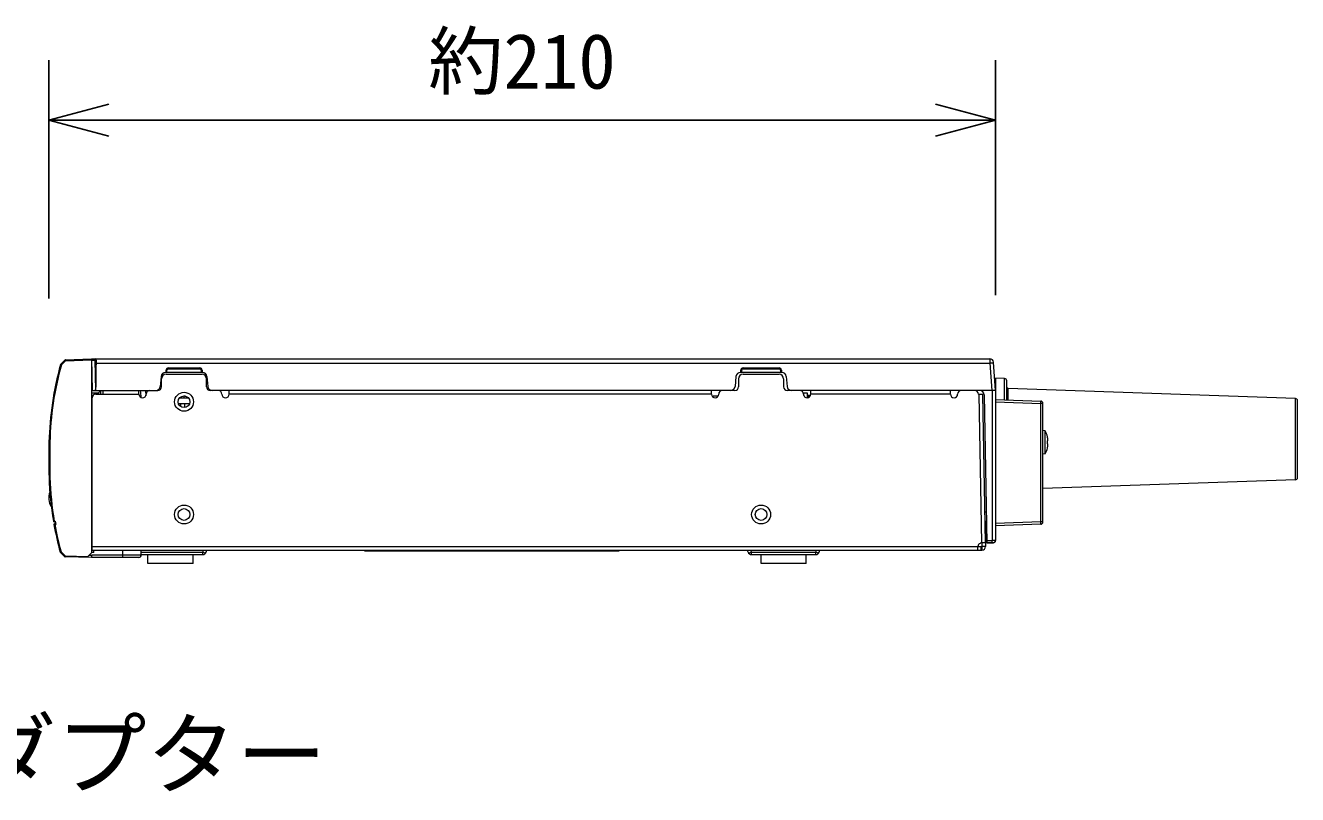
# Model space of a CAD drawing. Units: millimetres, scale not verified. Extents: x -63 to 62, y -116 to 117.
# Drawn here: x 4.11 to 46.44, y 44.62 to 70.21 of the extents above; entities that cross this region are included whole.
import ezdxf
from ezdxf.enums import TextEntityAlignment as Align

# ---------------------------------------------------------------- set-up
doc = ezdxf.new("R2010")
doc.units = ezdxf.units.MM
doc.header["$LTSCALE"] = 0.125
for name, color, linetype in [('0-0_0', 7, 'Continuous'), ('0-3_MOJI1', 7, 'Continuous'), ('0-5_SUNPO', 7, 'Continuous')]:
    doc.layers.add(name, color=color, linetype=linetype)
doc.layers.add('0-4_GAIKEI', color=1, linetype='Continuous', lineweight=18)
doc.styles.add('ＭＳ ゴシック', font='')
doc.styles.get('ＭＳ ゴシック').set_extended_font_data('MS Gothic')

# ---------------------------------------------------------------- blocks, each defined once
blk = doc.blocks.new('_OPEN30')
at = {"layer": '0-0_0'}
blk.add_line((0, 0), (-1, 0), dxfattribs=at)
blk.add_lwpolyline([(-1, 0.26795), (0, 0), (-1, -0.26795)], dxfattribs=at)
blk = doc.blocks.new('D25')
at = {"layer": '0-5_SUNPO'}
for p, q in [((69.3949, 315.0882), (69.3949, 323.0183)), ((100.8949, 315.2004), (100.8949, 323.0183)), ((71.3949, 321.0183), (98.8949, 321.0183))]:
    blk.add_line(p, q, dxfattribs=at)
at = {"layer": '0-5_SUNPO', "xscale": 2, "yscale": 2, "rotation": 180}
blk.add_blockref('_OPEN30', (69.3949, 321.0183), dxfattribs=at)
at = {"layer": '0-5_SUNPO', "xscale": 2, "yscale": 2}
blk.add_blockref('_OPEN30', (100.8949, 321.0183), dxfattribs=at)
at = {"layer": '0-5_SUNPO', "style": 'ＭＳ ゴシック'}
blk.add_text('約210', height=1.833, dxfattribs=at).set_placement((82.0199, 321.5183), align=Align.BOTTOM_LEFT)

msp = doc.modelspace()

# ---------------------------------------------------------------- linework, layer by layer
at = {"layer": '0-4_GAIKEI', "color": 7}
for p, q in [((5.3069, 58.9207), (5.2791, 58.9287)), ((5.4259, 59.0769), (5.2871, 58.9422)), ((5.4457, 59.0553), (5.3069, 58.9207)), ((5.4457, 59.0853), (6.3126, 59.1156)), ((5.4457, 59.0553), (6.3126, 59.0856)), ((6.3126, 59.1156), (36.2023, 59.1156)), ((36.3876, 58.0656), (36.322, 59.004)), ((36.3876, 58.4725), (36.3876, 53.0742)), ((4.9229, 56.3492), (4.894, 56.35)), ((5.0406, 53.7136), (5.0696, 53.7159)), ((5.0878, 53.7006), (5.0551, 53.7012)), ((5.0881, 53.6104), (5.0592, 53.6074)), ((5.0696, 53.7159), (5.1, 53.7154)), ((5.1009, 53.6256), (5.0737, 53.6251)), ((5.0878, 53.7006), (5.1009, 53.6256)), ((5.0881, 53.6104), (5.1182, 53.6109)), ((5.1, 53.7154), (5.1182, 53.6109)), ((5.1182, 53.6109), (5.1009, 53.6256)), ((36.0576, 53.7156), (36.0576, 52.8771)), ((36.1037, 52.9956), (36.3139, 52.9993)), ((5.2965, 52.6936), (5.2686, 52.6856)), ((5.4147, 52.5393), (5.2768, 52.672)), ((5.4345, 52.5609), (5.2965, 52.6936)), ((5.4345, 52.5609), (6.1947, 52.5476)), ((6.3126, 52.5156), (5.435, 52.5309)), ((7.8876, 52.5156), (6.3126, 52.5156)), ((6.3276, 52.7556), (35.9361, 52.7556)), ((7.9626, 52.6056), (10.0077, 52.6056)), ((10.1209, 52.6848), (10.1466, 52.7556))]:
    msp.add_line(p, q, dxfattribs=at)
at = {"layer": '0-4_GAIKEI'}
for p, q in [((6.3126, 59.1156), (6.3309, 58.0656)), ((6.3126, 59.1156), (6.3126, 52.6656)), ((6.3165, 58.8905), (6.3126, 58.8906)), ((6.4184, 59.0714), (6.436, 58.0656)), ((6.4634, 59.0714), (6.466, 58.9231)), ((6.4651, 58.976), (36.2042, 58.976)), ((6.318, 58.8053), (6.3126, 58.8053)), ((8.6256, 58.5287), (8.5971, 58.2025)), ((8.6376, 58.1856), (8.6376, 58.4556)), ((10.0002, 58.6656), (8.7751, 58.6656)), ((8.7876, 58.6656), (8.7876, 58.7406)), ((8.7876, 58.6056), (9.9876, 58.6056)), ((8.8176, 58.6656), (8.8176, 58.7416)), ((8.8626, 58.8156), (9.9126, 58.8156)), ((8.8626, 58.8156), (8.8626, 58.7866)), ((8.8626, 58.7866), (9.9126, 58.7866)), ((9.9126, 58.8156), (9.9126, 58.7866)), ((9.9576, 58.7416), (9.9576, 58.6656)), ((9.9876, 58.7406), (9.9876, 58.6656)), ((10.1376, 58.1856), (10.1376, 58.4556)), ((10.1496, 58.5287), (10.1781, 58.2025)), ((27.7506, 58.5287), (27.7221, 58.2025)), ((27.8376, 58.4556), (27.8376, 58.1856)), ((29.2752, 58.6656), (27.9001, 58.6656)), ((27.9126, 58.6656), (27.9126, 58.7406)), ((27.9426, 58.6656), (27.9426, 58.7416)), ((27.9876, 58.8156), (29.1876, 58.8156)), ((27.9876, 58.8156), (27.9876, 58.7866)), ((27.9876, 58.7866), (29.1876, 58.7866)), ((27.9876, 58.6056), (29.1876, 58.6056)), ((29.1876, 58.8156), (29.1876, 58.7866)), ((29.2326, 58.7416), (29.2326, 58.6656)), ((29.2626, 58.7406), (29.2626, 58.6656)), ((29.3376, 58.4556), (29.3376, 58.1856)), ((29.4246, 58.5287), (29.4531, 58.2025)), ((36.6902, 58.4619), (36.3876, 58.4725)), ((36.6902, 57.755), (36.6902, 58.4619)), ((6.3126, 58.0656), (6.6126, 58.0603)), ((6.3309, 58.0656), (8.5176, 58.0656)), ((6.5376, 58.0656), (6.5376, 58.0617)), ((6.6126, 58.0572), (6.5426, 57.9892)), ((6.6126, 58.0603), (6.6126, 57.9456)), ((6.6876, 58.0656), (6.6876, 57.9456)), ((7.8876, 57.9456), (7.8876, 58.0656)), ((7.9251, 58.0656), (7.9251, 58.0506)), ((7.9251, 58.0506), (7.9401, 58.0056)), ((7.9401, 58.0056), (7.9535, 57.8385)), ((8.1094, 58.0656), (8.1125, 57.8873)), ((27.7176, 58.0656), (10.2576, 58.0656)), ((10.8876, 57.9456), (10.8876, 58.0656)), ((26.9376, 57.9456), (26.9376, 58.0656)), ((36.3876, 58.0656), (29.4576, 58.0656)), ((29.9376, 58.0656), (29.9376, 58.0495)), ((30.2376, 57.9456), (30.2376, 58.0656)), ((34.8876, 57.9456), (34.8876, 58.0656)), ((36.2718, 58.0656), (36.2718, 53.0765)), ((36.7626, 57.7525), (36.7626, 58.3869)), ((36.806, 57.751), (36.806, 58.1338)), ((46.3652, 57.8), (36.806, 58.1338)), ((6.3276, 52.7556), (6.3276, 57.8256)), ((6.4476, 57.9456), (7.8876, 57.9456)), ((9.2021, 57.6306), (9.5732, 57.6306)), ((9.5413, 57.8106), (9.2339, 57.8106)), ((9.2526, 57.8106), (9.2526, 57.8313)), ((9.2751, 57.6306), (9.2751, 57.5631)), ((9.4412, 57.8781), (9.3876, 57.8781)), ((9.3876, 57.8106), (9.3876, 57.8781)), ((9.3989, 57.6306), (9.3989, 57.4959)), ((9.5076, 57.8106), (9.5076, 57.8443)), ((9.5301, 57.8106), (9.5301, 57.8237)), ((26.9376, 57.9456), (10.8876, 57.9456)), ((26.9976, 57.8417), (26.9976, 57.8781)), ((27.1568, 57.8781), (26.9976, 57.8781)), ((30.1326, 57.9756), (29.9938, 57.9756)), ((30.0051, 57.9038), (30.0051, 57.9756)), ((30.1326, 57.8265), (30.1326, 57.9756)), ((30.2289, 57.9006), (30.1326, 57.9006)), ((30.1776, 57.8417), (30.1776, 57.9006)), ((30.2168, 57.8781), (30.2076, 57.8781)), ((30.2076, 57.8662), (30.2076, 57.8781)), ((34.8876, 57.9456), (30.2376, 57.9456)), ((35.8176, 57.9456), (35.8176, 57.9306)), ((35.9673, 57.9306), (35.8176, 57.9306)), ((36.0533, 53.0014), (35.9673, 57.9306)), ((36.0152, 57.9182), (36.1011, 52.9956)), ((36.3876, 57.7656), (37.8902, 57.7131)), ((36.3876, 57.6906), (37.8902, 57.6382)), ((37.8902, 53.693), (37.8902, 57.6382)), ((37.9626, 57.6382), (37.8902, 57.6382)), ((37.9626, 53.693), (37.9626, 57.6382)), ((46.3652, 55.0949), (46.3652, 57.8)), ((46.4376, 55.1699), (46.4376, 57.725)), ((9.2401, 57.5631), (9.2751, 57.5631)), ((38.0451, 56.7231), (37.9626, 56.7303)), ((38.0451, 55.9556), (38.0451, 56.7231)), ((38.1145, 56.5269), (38.1131, 56.5269)), ((38.1131, 56.3874), (38.1302, 56.3874)), ((38.0451, 55.9556), (37.9626, 55.9484)), ((38.1302, 56.2914), (38.1131, 56.2914)), ((38.1131, 56.1519), (38.1145, 56.1519)), ((4.9259, 55.1696), (4.8969, 55.1687)), ((46.3652, 55.0949), (37.9626, 54.8015)), ((36.0833, 54.0156), (36.0356, 54.0156)), ((36.0409, 53.7165), (36.0885, 53.7156)), ((36.0576, 53.7156), (36.0409, 53.7156)), ((37.8902, 53.693), (36.3876, 53.6405)), ((37.8902, 53.6181), (36.3876, 53.5656)), ((37.9626, 53.693), (37.8902, 53.693)), ((6.3126, 52.9656), (6.3276, 52.9657)), ((35.9376, 52.9993), (35.9376, 52.8771)), ((36.0998, 53.0705), (36.2718, 53.0765)), ((36.3152, 53.0031), (36.1011, 52.9956)), ((36.3876, 53.078), (36.2718, 53.0765)), ((36.3126, 53.003), (36.3126, 52.9992)), ((6.1652, 52.5182), (6.3126, 52.6656)), ((6.239, 52.5919), (6.3159, 52.5906)), ((6.3126, 52.8906), (6.3276, 52.8908)), ((6.385, 52.6786), (6.3126, 52.6774)), ((6.3142, 52.8906), (6.3274, 52.8904)), ((7.9626, 52.5906), (6.3159, 52.5906)), ((6.3276, 52.8771), (35.8026, 52.8771)), ((6.385, 52.6786), (6.385, 52.7556)), ((7.3546, 52.5906), (7.3546, 52.7556)), ((7.9626, 52.5906), (7.9626, 52.755)), ((7.9626, 52.6848), (10.0077, 52.6848)), ((8.1876, 52.3056), (8.1876, 52.6056)), ((9.6876, 52.3056), (9.6876, 52.6056)), ((10.0077, 52.6848), (10.0335, 52.7556)), ((10.0077, 52.6056), (10.0077, 52.6848)), ((15.4626, 52.7556), (15.4626, 52.7331)), ((23.2626, 52.7556), (23.2626, 52.7331)), ((23.8626, 52.7556), (23.8626, 52.7331)), ((28.1543, 52.6848), (28.1286, 52.7556)), ((28.1286, 52.7331), (28.1286, 52.7556)), ((28.1367, 52.7331), (28.1286, 52.7331)), ((28.2675, 52.6848), (28.2418, 52.7556)), ((28.2675, 52.6056), (28.2675, 52.6848)), ((28.2675, 52.6056), (30.4077, 52.6056)), ((28.5876, 52.3056), (28.5876, 52.6056)), ((30.0876, 52.3056), (30.0876, 52.6056)), ((30.4077, 52.6056), (30.4077, 52.6848)), ((30.5209, 52.6848), (30.5466, 52.7556)), ((35.8026, 52.7556), (35.8026, 52.8771)), ((35.8026, 52.8756), (35.9361, 52.8756)), ((35.9076, 52.7556), (35.9076, 52.8756)), ((35.9095, 52.7556), (35.9095, 52.8756)), ((35.9361, 52.8756), (35.9361, 52.7556)), ((36.0576, 52.8771), (35.9376, 52.8771)), ((9.6876, 52.3056), (8.1876, 52.3056)), ((30.0876, 52.3056), (28.5876, 52.3056))]:
    msp.add_line(p, q, dxfattribs=at)
for points in [[(6.3134, 59.0714), (6.4184, 59.0714), (6.4184, 59.1156)], [(36.2023, 59.1156), (36.2042, 58.976), (36.2679, 58.0656)], [(6.3126, 57.9906), (6.5426, 57.9892), (6.5426, 57.9456)], [(36.0533, 53.0014), (35.9319, 52.9992), (35.8458, 57.9306)], [(15.3876, 52.7556), (15.3876, 52.7331), (23.8626, 52.7331)], [(28.2675, 52.6848), (30.4077, 52.6848), (30.4335, 52.7556)]]:
    msp.add_lwpolyline(points, dxfattribs=at)
for centre, radius in [((9.3876, 57.6906), 0.315), ((9.3876, 57.6906), 0.195), ((9.3876, 53.9406), 0.315), ((28.5876, 53.9406), 0.315), ((9.3876, 53.9406), 0.195), ((28.5876, 53.9406), 0.195)]:
    msp.add_circle(centre, radius, dxfattribs=at)
at = {"layer": '0-4_GAIKEI', "color": 7}
for centre, radius, start, end in [((15.391, 56.1006), 10.5, 164.37449, 178.6391), ((15.39, 56.1006), 10.47, 164.37449, 178.6391), ((5.3079, 58.9207), 0.03, 134.12645, 164.37449), ((5.4468, 59.0553), 0.03, 92, 134.12645), ((36.2023, 58.9956), 0.12, 4, 90), ((27.3876, 55.8156), 22.5, 178.6391, 181.64748), ((27.3866, 55.8156), 22.47, 178.6391, 181.64748), ((5.4172, 54.491), 0.5311, 158.77606, 212.44157), ((5.0554, 53.7162), 0.015, 189.63249, 269), ((5.074, 53.6101), 0.015, 91.00001, 190.22077), ((15.3926, 55.4706), 10.5, 190.22077, 195.38088), ((5.3105, 53.5284), 0.2815, 138.3985, 142.28832), ((15.3915, 55.4706), 10.47, 190.23414, 195.38088), ((36.3126, 53.0742), 0.075, 270.99985, 0), ((5.2976, 52.6936), 0.03, 195.38088, 226.11571), ((5.4355, 52.5609), 0.03, 226.11571, 269), ((7.8876, 52.5906), 0.075, 270, 0), ((10.0077, 52.726), 0.1205, 270, 340), ((35.9361, 52.8771), 0.1215, 270, 0)]:
    msp.add_arc(centre, radius, start, end, dxfattribs=at)
at = {"layer": '0-4_GAIKEI'}
for centre, radius, start, end in [((6.4184, 59.0706), 0.045, 1, 90), ((8.7751, 58.5156), 0.15, 90, 175), ((8.7876, 58.4556), 0.15, 90, 180), ((8.8626, 58.7406), 0.075, 90, 180), ((8.8626, 58.7416), 0.045, 89.99998, 180.00001), ((9.9126, 58.7406), 0.075, 0, 90), ((9.9126, 58.7416), 0.045, 0, 89.99998), ((9.9876, 58.4556), 0.15, 0, 90), ((10.0002, 58.5156), 0.15, 5, 90), ((27.9001, 58.5156), 0.15, 90, 175), ((27.9876, 58.4556), 0.15, 90, 180), ((27.9876, 58.7406), 0.075, 90, 180), ((27.9876, 58.7416), 0.045, 89.99998, 180.00001), ((29.1876, 58.7406), 0.075, 0, 90), ((29.1876, 58.7416), 0.045, 0, 89.99998), ((29.1876, 58.4556), 0.15, 0, 90), ((29.2752, 58.5156), 0.15, 5, 90), ((36.6876, 58.3869), 0.075, 360, 88), ((8.2476, 57.9456), 0.12, 90, 180), ((8.4477, 58.2156), 0.15, 270, 355), ((8.5176, 58.1856), 0.12, 270, 0), ((10.2576, 58.1856), 0.12, 180, 270), ((10.3276, 58.2156), 0.15, 185, 270), ((10.5276, 57.9456), 0.12, 0, 90), ((27.2976, 57.9456), 0.12, 90, 180), ((27.5727, 58.2156), 0.15, 270, 355), ((27.7176, 58.1856), 0.12, 270, 0), ((29.4576, 58.1856), 0.12, 180, 270), ((29.6026, 58.2156), 0.15, 185, 270), ((29.8776, 57.9456), 0.12, 0, 90), ((35.2476, 57.9456), 0.12, 90, 180), ((35.6976, 57.9456), 0.12, 0, 90), ((35.8652, 57.9156), 0.15, 1, 89.99997), ((36.8076, 58.1788), 0.045, 180, 267.99999), ((6.4476, 57.8256), 0.12, 90, 180), ((8.0076, 57.9456), 0.12, 180, 0), ((10.7676, 57.9456), 0.12, 180, 0), ((27.0576, 57.9456), 0.12, 180, 0), ((30.1176, 57.9456), 0.12, 180, 0), ((35.0076, 57.9456), 0.12, 180, 0), ((37.8876, 57.6382), 0.075, 0, 88), ((46.3626, 57.725), 0.075, 359.99999, 88), ((37.2721, 56.3394), 0.863, 12.54835, 26.39976), ((37.2722, 56.3394), 0.8616, 5.19322, 12.56875), ((37.2715, 56.3394), 0.843, 356.73582, 3.26418), ((38.1302, 56.3877), 0.0003, 272.23747, 316.38333), ((37.8044, 56.3877), 0.3272, 4.43211, 5.19593), ((37.811, 56.3883), 0.3206, 3.21189, 5.19439), ((38.1299, 56.388), 0.00079, 309.43779, 334.26924), ((37.8593, 56.3916), 0.2722, 2.16992, 4.51176), ((38.128, 56.389), 0.0029, 333.86568, 344.36096), ((38.1287, 56.3887), 0.00221, 332.64762, 341.09196), ((38.1219, 56.3906), 0.00921, 344.83466, 352.05311), ((38.1267, 56.3894), 0.00431, 340.85694, 345.68547), ((38.1222, 56.3905), 0.00893, 345.91885, 351.38284), ((37.9083, 56.3939), 0.2231, 1.42658, 3.17747), ((38.1099, 56.3924), 0.0213, 351.73706, 354.80068), ((38.1116, 56.3922), 0.0196, 351.22827, 354.366), ((38.0948, 56.3938), 0.0365, 354.32707, 357.39122), ((38.0888, 56.3942), 0.0426, 354.87181, 357.46679), ((37.9564, 56.3955), 0.175, 0.77199, 2.10712), ((38.0461, 56.396), 0.0853, 357.58437, 0.04587), ((38.0638, 56.3954), 0.0676, 357.23829, 359.13169), ((37.9888, 56.3961), 0.1426, 359.98976, 1.37851), ((38.015, 56.3962), 0.1164, 359.10629, 0.79461), ((37.2721, 56.3394), 0.863, 333.60024, 347.45165), ((37.2721, 56.3393), 0.8616, 347.43206, 354.80686), ((38.1302, 56.2911), 0.0003, 43.61798, 87.76276), ((37.811, 56.2904), 0.3205, 354.80452, 356.78608), ((37.8041, 56.291), 0.3275, 354.80417, 355.56733), ((38.1299, 56.2907), 0.00079, 25.71423, 50.55049), ((38.128, 56.2898), 0.0029, 15.62662, 26.11827), ((37.8596, 56.2871), 0.2719, 355.48628, 357.83059), ((38.1287, 56.29), 0.00221, 18.90873, 27.35326), ((38.1267, 56.2893), 0.00431, 14.31512, 19.14376), ((38.1219, 56.2881), 0.00922, 7.94339, 15.15397), ((38.1222, 56.2882), 0.00892, 8.61763, 14.08174), ((38.1116, 56.2866), 0.0196, 5.63439, 8.7722), ((38.1099, 56.2863), 0.0213, 5.19658, 8.25885), ((38.0948, 56.2849), 0.0365, 2.60909, 5.67333), ((38.0887, 56.2845), 0.0426, 2.53134, 5.12547), ((37.9083, 56.2848), 0.2231, 356.82111, 358.57216), ((38.0638, 56.2833), 0.0676, 0.86858, 2.76203), ((38.0461, 56.2828), 0.0853, 359.95282, 2.4138), ((37.9887, 56.2827), 0.1427, 358.62023, 0.0089), ((37.9564, 56.2832), 0.175, 357.89315, 359.22827), ((38.015, 56.2825), 0.1164, 359.20564, 0.89397), ((15.3926, 55.4706), 10.5, 181.64748, 189.63249), ((15.3915, 55.4706), 10.47, 181.64748, 189.64785), ((46.3626, 55.1699), 0.075, 272, 0.00001), ((37.8876, 53.693), 0.075, 272, 0), ((35.9151, 52.8771), 0.1125, 111.97272, 180), ((35.9338, 52.8868), 0.1125, 91, 122.71612), ((36.3126, 53.078), 0.075, 272, 0), ((6.3126, 52.5158), 0.00019, 279.83322, 335.7878), ((6.3115, 52.5165), 0.00149, 329.5094, 343.49782), ((6.3037, 52.5188), 0.00965, 343.53891, 351.56024), ((6.2718, 52.524), 0.0419, 350.86121, 353.82591), ((6.2058, 52.5314), 0.1083, 353.69483, 355.24268), ((6.0342, 52.5453), 0.2805, 355.31488, 356.91226), ((5.6716, 52.5656), 0.6437, 356.84732, 357.73213), ((5.1345, 52.5871), 1.1812, 357.7211, 358.5778), ((4.4061, 52.6062), 1.9099, 358.54623, 359.53015), ((28.2675, 52.726), 0.1205, 200, 270), ((30.4077, 52.726), 0.1205, 270, 340), ((35.9361, 52.8771), 0.0015, 270, 0)]:
    msp.add_arc(centre, radius, start, end, dxfattribs=at)
at = {"layer": '0-4_GAIKEI', "color": 7}
for centre, major_axis, ratio, start_param, end_param in [((5.3079, 58.9207), (-0.0209, 0.0215), 0.025058, 6.2831853, 7.8296807), ((5.4468, 59.0553), (-0.0209, 0.0215), 0.025058, 6.2831853, 7.8296807), ((5.4468, 59.0553), (0.001, -0.03), 0.034878, 3.1415927, 4.711171), ((5.0701, 53.7159), (0.0003, 0.015), 0.034894, 1.5714054, 3.1415927), ((5.0886, 53.6104), (0.0003, -0.015), 0.034894, 3.1415927, 4.7117799), ((5.2976, 52.6936), (-0.0208, -0.0216), 0.025161, 4.7365838, 6.2831853), ((5.4355, 52.5609), (-0.0208, -0.0216), 0.025161, 4.7365838, 6.2831853), ((5.4355, 52.5609), (-0.0005, -0.03), 0.034894, 4.7129981, 6.2831853)]:
    msp.add_ellipse(centre, major_axis=major_axis, ratio=ratio, start_param=start_param, end_param=end_param, dxfattribs=at)
at = {"layer": '0-4_GAIKEI'}
for centre, major_axis, ratio, start_param, end_param in [((6.4184, 59.0706), (-0.045, -0.0008), 0.01745, 3.1415927, 4.7120844), ((6.421, 58.9233), (0.015, -0.8577), 0.052456, 6.2822684, 7.8527636), ((36.2042, 58.9677), (-0.1197, -0.0084), 0.069587, 3.1415927, 4.707523), ((8.8176, 58.7406), (-0.03, 0), 0.034899, 4.712389, 6.2831853), ((9.9576, 58.7406), (0.03, 0), 0.034899, 0.0000001, 1.5707963), ((27.9426, 58.7406), (-0.03, 0), 0.034899, 4.712389, 6.2831853), ((29.2326, 58.7406), (0.03, 0), 0.034899, 0.0000001, 1.5707963), ((37.8876, 57.6382), (-0.0026, -0.075), 0.034878, 1.5720143, 3.1415927), ((37.8876, 53.693), (-0.0026, 0.075), 0.034878, 3.1415927, 4.711171), ((36.2692, 53.0765), (0.0026, -0.075), 0.034878, 6.2831852, 7.8527637), ((7.352, 52.5906), (0, 0.075), 0.034899, 3.1415927, 4.712389), ((10.0077, 52.726), (0.1132, -0.0412), 0.323616, 4.8296352, 6.2831853), ((28.2675, 52.726), (0.1132, 0.0412), 0.323616, 3.1415927, 4.5951428), ((30.4077, 52.726), (0.1132, -0.0412), 0.323616, 4.8296352, 6.2831853)]:
    msp.add_ellipse(centre, major_axis=major_axis, ratio=ratio, start_param=start_param, end_param=end_param, dxfattribs=at)

# ---------------------------------------------------------------- block references
at = {"layer": '0-5_SUNPO'}
msp.add_blockref('D25', (-64.5073, -253.9606), dxfattribs=at)

# ---------------------------------------------------------------- texts
at = {"layer": '0-3_MOJI1', "style": 'ＭＳ ゴシック'}
msp.add_text('センター側アダプター', height=2.199, dxfattribs=at).set_placement((-15.8586, 44.2076), align=Align.BOTTOM_LEFT)

doc.saveas('drawing.dxf')
